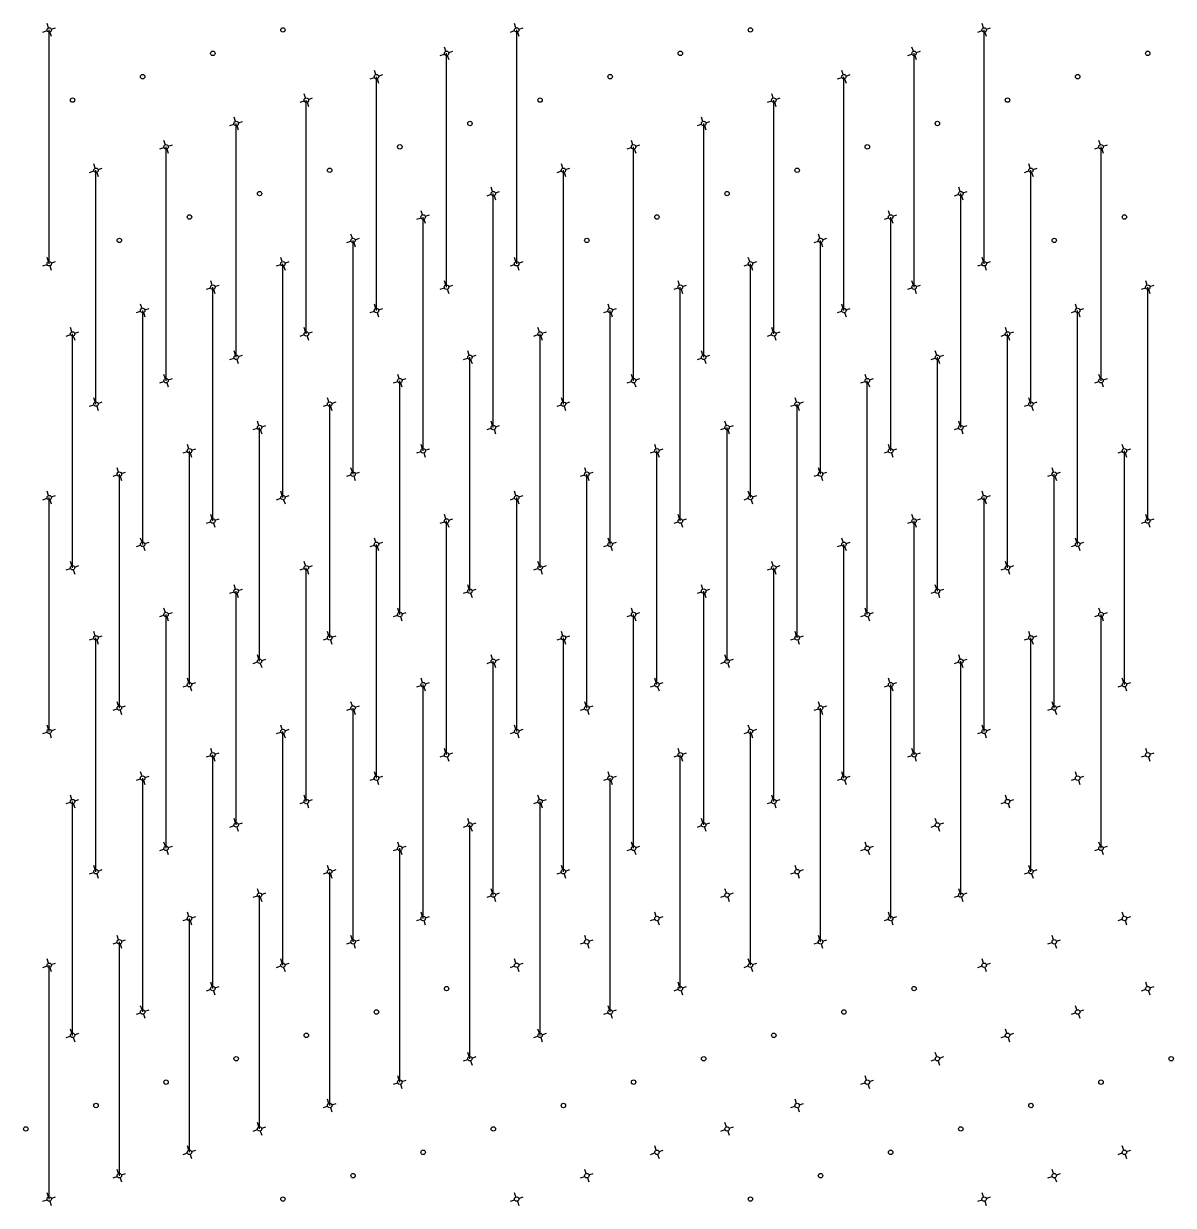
# Model space of a CAD drawing. Header units: millimetres. Extents: x 939 to 21029, y -693 to 9787.
# Drawn here: x 5421 to 6199, y 2917 to 3716 of the extents above; entities that cross this region are included whole.
import ezdxf

# ---------------------------------------------------------------- set-up
doc = ezdxf.new("R2010")
doc.units = ezdxf.units.MM
for name, color, linetype, lineweight in [('橘黄色', 30, 'Continuous', 30), ('浅蓝色', 141, 'Continuous', 30), ('灰色', 9, 'Continuous', 30), ('蓝色', 160, 'Continuous', 30), ('黄色', 41, 'Continuous', 30), ('黑白', 7, 'Continuous', 30)]:
    doc.layers.add(name, color=color, linetype=linetype, lineweight=lineweight)

msp = doc.modelspace()

# ---------------------------------------------------------------- linework, layer by layer
at = {"layer": '橘黄色'}
for p, q in [((5437.76, 3713.01), (5436.82, 3715.86)), ((5753.99, 3713.01), (5753.04, 3715.86)), ((6070.22, 3713.01), (6069.27, 3715.86)), ((5706.56, 3697.2), (5705.61, 3700.05)), ((6022.79, 3697.2), (6021.84, 3700.05)), ((5659.12, 3681.39), (5658.18, 3684.23)), ((5975.35, 3681.39), (5974.4, 3684.23)), ((5611.69, 3665.58), (5610.74, 3668.42)), ((5927.92, 3665.58), (5926.97, 3668.42)), ((5564.26, 3649.77), (5563.31, 3652.61)), ((5880.48, 3649.77), (5879.53, 3652.61)), ((5516.82, 3633.95), (5515.87, 3636.8)), ((5833.05, 3633.95), (5832.1, 3636.8)), ((6149.28, 3633.95), (6148.33, 3636.8)), ((5469.39, 3618.14), (5468.44, 3620.99)), ((5785.62, 3618.14), (5784.67, 3620.99)), ((6101.84, 3618.14), (6100.89, 3620.99)), ((5738.18, 3602.33), (5737.23, 3605.18)), ((6054.41, 3602.33), (6053.46, 3605.18)), ((5690.75, 3586.52), (5689.8, 3589.37)), ((6006.97, 3586.52), (6006.03, 3589.37)), ((5643.31, 3570.71), (5642.36, 3573.55)), ((5959.54, 3570.71), (5958.59, 3573.55)), ((5595.88, 3554.9), (5594.93, 3557.74)), ((5912.11, 3554.9), (5911.16, 3557.74)), ((5438.71, 3552.05), (5439.66, 3549.21)), ((5754.94, 3552.05), (5755.89, 3549.21)), ((6071.17, 3552.05), (6072.12, 3549.21)), ((5548.44, 3539.09), (5547.5, 3541.93)), ((5864.67, 3539.09), (5863.72, 3541.93)), ((6180.9, 3539.09), (6179.95, 3541.93)), ((5707.51, 3536.24), (5708.46, 3533.39)), ((6023.73, 3536.24), (6024.68, 3533.39)), ((5501.01, 3523.27), (5500.06, 3526.12)), ((5817.24, 3523.27), (5816.29, 3526.12)), ((6133.47, 3523.27), (6132.52, 3526.12)), ((5660.07, 3520.43), (5661.02, 3517.58)), ((5976.3, 3520.43), (5977.25, 3517.58)), ((5453.58, 3507.46), (5452.63, 3510.31)), ((5769.8, 3507.46), (5768.86, 3510.31)), ((6086.03, 3507.46), (6085.08, 3510.31)), ((5612.64, 3504.62), (5613.59, 3501.77)), ((5928.87, 3504.62), (5929.82, 3501.77)), ((5722.37, 3491.65), (5721.42, 3494.5)), ((6038.6, 3491.65), (6037.65, 3494.5)), ((5565.2, 3488.81), (5566.15, 3485.96)), ((5881.43, 3488.81), (5882.38, 3485.96)), ((5674.94, 3475.84), (5673.99, 3478.69)), ((5991.16, 3475.84), (5990.21, 3478.69)), ((5517.77, 3472.99), (5518.72, 3470.15)), ((5834, 3472.99), (5834.95, 3470.15)), ((6150.23, 3472.99), (6151.17, 3470.15)), ((5627.5, 3460.03), (5626.55, 3462.88)), ((5943.73, 3460.03), (5942.78, 3462.88)), ((5470.34, 3457.18), (5471.28, 3454.34)), ((5786.56, 3457.18), (5787.51, 3454.34)), ((6102.79, 3457.18), (6103.74, 3454.34)), ((5580.07, 3444.22), (5579.12, 3447.06)), ((5896.29, 3444.22), (5895.35, 3447.06)), ((5739.13, 3441.37), (5740.08, 3438.53)), ((6055.36, 3441.37), (6056.31, 3438.53)), ((5532.63, 3428.41), (5531.68, 3431.25)), ((5848.86, 3428.41), (5847.91, 3431.25)), ((6165.09, 3428.41), (6164.14, 3431.25)), ((5691.7, 3425.56), (5692.64, 3422.71)), ((6007.92, 3425.56), (6008.87, 3422.71)), ((5485.2, 3412.59), (5484.25, 3415.44)), ((5801.43, 3412.59), (5800.48, 3415.44)), ((6117.65, 3412.59), (6116.71, 3415.44)), ((5644.26, 3409.75), (5645.21, 3406.9)), ((5960.49, 3409.75), (5961.44, 3406.9)), ((5437.76, 3396.78), (5436.82, 3399.63)), ((5753.99, 3396.78), (5753.04, 3399.63)), ((6070.22, 3396.78), (6069.27, 3399.63)), ((5596.83, 3393.94), (5597.78, 3391.09)), ((5913.05, 3393.94), (5914, 3391.09)), ((5706.56, 3380.97), (5705.61, 3383.82)), ((6022.79, 3380.97), (6021.84, 3383.82)), ((5549.39, 3378.13), (5550.34, 3375.28)), ((5865.62, 3378.13), (5866.57, 3375.28)), ((6181.85, 3378.13), (6182.8, 3375.28)), ((5659.12, 3365.16), (5658.18, 3368.01)), ((5975.35, 3365.16), (5974.4, 3368.01)), ((5501.96, 3362.31), (5502.91, 3359.47)), ((5818.19, 3362.31), (5819.14, 3359.47)), ((6134.41, 3362.31), (6135.36, 3359.47)), ((5611.69, 3349.35), (5610.74, 3352.2)), ((5927.92, 3349.35), (5926.97, 3352.2)), ((5454.52, 3346.5), (5455.47, 3343.66)), ((5770.75, 3346.5), (5771.7, 3343.66)), ((6086.98, 3346.5), (6087.93, 3343.66)), ((5564.26, 3333.54), (5563.31, 3336.38)), ((5880.48, 3333.54), (5879.53, 3336.38)), ((5723.32, 3330.69), (5724.27, 3327.85)), ((6039.55, 3330.69), (6040.49, 3327.85)), ((5516.82, 3317.73), (5515.87, 3320.57)), ((5833.05, 3317.73), (5832.1, 3320.57)), ((6149.28, 3317.73), (6148.33, 3320.57)), ((5675.88, 3314.88), (5676.83, 3312.03)), ((5992.11, 3314.88), (5993.06, 3312.03)), ((5469.39, 3301.92), (5468.44, 3304.76)), ((5785.62, 3301.92), (5784.67, 3304.76)), ((6101.84, 3301.92), (6100.89, 3304.76)), ((5628.45, 3299.07), (5629.4, 3296.22)), ((5944.68, 3299.07), (5945.63, 3296.22)), ((5738.18, 3286.1), (5737.23, 3288.95)), ((6054.41, 3286.1), (6053.46, 3288.95)), ((5581.02, 3283.26), (5581.96, 3280.41)), ((5897.24, 3283.26), (5898.19, 3280.41)), ((5690.75, 3270.29), (5689.8, 3273.14)), ((6006.97, 3270.29), (6006.03, 3273.14)), ((5533.58, 3267.45), (5534.53, 3264.6)), ((5849.81, 3267.45), (5850.76, 3264.6)), ((6166.04, 3267.45), (6166.99, 3264.6)), ((5643.31, 3254.48), (5642.36, 3257.33)), ((5959.54, 3254.48), (5958.59, 3257.33)), ((5486.15, 3251.63), (5487.1, 3248.79)), ((5802.38, 3251.63), (5803.32, 3248.79)), ((6118.6, 3251.63), (6119.55, 3248.79)), ((5595.88, 3238.67), (5594.93, 3241.52)), ((5912.11, 3238.67), (5911.16, 3241.52)), ((5438.71, 3235.82), (5439.66, 3232.98)), ((5754.94, 3235.82), (5755.89, 3232.98)), ((6071.17, 3235.82), (6072.12, 3232.98)), ((5548.44, 3222.86), (5547.5, 3225.7)), ((5864.67, 3222.86), (5863.72, 3225.7)), ((6180.9, 3222.86), (6179.95, 3225.7)), ((5707.51, 3220.01), (5708.46, 3217.17)), ((6023.73, 3220.01), (6024.68, 3217.17)), ((5501.01, 3207.05), (5500.06, 3209.89)), ((5817.24, 3207.05), (5816.29, 3209.89)), ((6133.47, 3207.05), (6132.52, 3209.89)), ((5660.07, 3204.2), (5661.02, 3201.35)), ((5976.3, 3204.2), (5977.25, 3201.35)), ((5453.58, 3191.24), (5452.63, 3194.08)), ((5769.8, 3191.24), (5768.86, 3194.08)), ((6086.03, 3191.24), (6085.08, 3194.08)), ((5612.64, 3188.39), (5613.59, 3185.54)), ((5928.87, 3188.39), (5929.82, 3185.54)), ((5565.2, 3172.58), (5566.15, 3169.73)), ((5722.37, 3175.42), (5721.42, 3178.27)), ((5881.43, 3172.58), (5882.38, 3169.73)), ((6038.6, 3175.42), (6037.65, 3178.27)), ((5517.77, 3156.77), (5518.72, 3153.92)), ((5674.94, 3159.61), (5673.99, 3162.46)), ((5834, 3156.77), (5834.95, 3153.92)), ((5991.16, 3159.61), (5990.21, 3162.46)), ((6150.23, 3156.77), (6151.17, 3153.92)), ((5470.34, 3140.96), (5471.28, 3138.11)), ((5627.5, 3143.8), (5626.55, 3146.65)), ((5786.56, 3140.96), (5787.51, 3138.11)), ((5943.73, 3143.8), (5942.78, 3146.65)), ((6102.79, 3140.96), (6103.74, 3138.11)), ((5580.07, 3127.99), (5579.12, 3130.84)), ((5739.13, 3125.14), (5740.08, 3122.3)), ((5896.29, 3127.99), (5895.35, 3130.84)), ((6055.36, 3125.14), (6056.31, 3122.3)), ((5532.63, 3112.18), (5531.68, 3115.02)), ((5691.7, 3109.33), (5692.64, 3106.49)), ((5848.86, 3112.18), (5847.91, 3115.02)), ((6007.92, 3109.33), (6008.87, 3106.49)), ((6165.09, 3112.18), (6164.14, 3115.02)), ((5485.2, 3096.37), (5484.25, 3099.21)), ((5644.26, 3093.52), (5645.21, 3090.68)), ((5801.43, 3096.37), (5800.48, 3099.21)), ((5960.49, 3093.52), (5961.44, 3090.68)), ((6117.65, 3096.37), (6116.71, 3099.21)), ((5437.76, 3080.56), (5436.82, 3083.4)), ((5596.83, 3077.71), (5597.78, 3074.86)), ((5753.99, 3080.56), (5753.04, 3083.4)), ((5913.05, 3077.71), (5914, 3074.86)), ((6070.22, 3080.56), (6069.27, 3083.4)), ((5549.39, 3061.9), (5550.34, 3059.05)), ((5865.62, 3061.9), (5866.57, 3059.05)), ((6181.85, 3061.9), (6182.8, 3059.05)), ((5501.96, 3046.09), (5502.91, 3043.24)), ((5818.19, 3046.09), (5819.14, 3043.24)), ((6134.41, 3046.09), (6135.36, 3043.24)), ((5454.52, 3030.28), (5455.47, 3027.43)), ((5770.75, 3030.28), (5771.7, 3027.43)), ((6086.98, 3030.28), (6087.93, 3027.43)), ((5723.32, 3014.46), (5724.27, 3011.62)), ((6039.55, 3014.46), (6040.49, 3011.62)), ((5675.88, 2998.65), (5676.83, 2995.81)), ((5992.11, 2998.65), (5993.06, 2995.81)), ((5628.45, 2982.84), (5629.4, 2980)), ((5944.68, 2982.84), (5945.63, 2980)), ((5581.02, 2967.03), (5581.96, 2964.18)), ((5897.24, 2967.03), (5898.19, 2964.18)), ((5533.58, 2951.22), (5534.53, 2948.37)), ((5849.81, 2951.22), (5850.76, 2948.37)), ((6166.04, 2951.22), (6166.99, 2948.37)), ((5486.15, 2935.41), (5487.1, 2932.56)), ((5802.38, 2935.41), (5803.32, 2932.56)), ((6118.6, 2935.41), (6119.55, 2932.56)), ((5438.71, 2919.6), (5439.66, 2916.75)), ((5754.94, 2919.6), (5755.89, 2916.75)), ((6071.17, 2919.6), (6072.12, 2916.75))]:
    msp.add_line(p, q, dxfattribs=at)
at = {"layer": '浅蓝色'}
for p, q in [((5438.71, 3710.17), (5439.66, 3707.32)), ((5754.94, 3710.17), (5755.89, 3707.32)), ((6071.17, 3710.17), (6072.12, 3707.32)), ((5707.51, 3694.35), (5708.46, 3691.51)), ((6023.73, 3694.35), (6024.68, 3691.51)), ((5660.07, 3678.54), (5661.02, 3675.7)), ((5976.3, 3678.54), (5977.25, 3675.7)), ((5612.64, 3662.73), (5613.59, 3659.88)), ((5928.87, 3662.73), (5929.82, 3659.88)), ((5565.2, 3646.92), (5566.15, 3644.07)), ((5881.43, 3646.92), (5882.38, 3644.07)), ((5517.77, 3631.11), (5518.72, 3628.26)), ((5834, 3631.11), (5834.95, 3628.26)), ((6150.23, 3631.11), (6151.17, 3628.26)), ((5470.34, 3615.3), (5471.28, 3612.45)), ((5786.56, 3615.3), (5787.51, 3612.45)), ((6102.79, 3615.3), (6103.74, 3612.45)), ((5739.13, 3599.49), (5740.08, 3596.64)), ((6055.36, 3599.49), (6056.31, 3596.64)), ((5691.7, 3583.67), (5692.64, 3580.83)), ((6007.92, 3583.67), (6008.87, 3580.83)), ((5644.26, 3567.86), (5645.21, 3565.02)), ((5960.49, 3567.86), (5961.44, 3565.02)), ((5437.76, 3554.9), (5436.82, 3557.74)), ((5753.99, 3554.9), (5753.04, 3557.74)), ((6070.22, 3554.9), (6069.27, 3557.74)), ((5596.83, 3552.05), (5597.78, 3549.21)), ((5913.05, 3552.05), (5914, 3549.21)), ((5706.56, 3539.09), (5705.61, 3541.93)), ((6022.79, 3539.09), (6021.84, 3541.93)), ((5549.39, 3536.24), (5550.34, 3533.39)), ((5865.62, 3536.24), (5866.57, 3533.39)), ((6181.85, 3536.24), (6182.8, 3533.39)), ((5659.12, 3523.27), (5658.18, 3526.12)), ((5975.35, 3523.27), (5974.4, 3526.12)), ((5501.96, 3520.43), (5502.91, 3517.58)), ((5818.19, 3520.43), (5819.14, 3517.58)), ((6134.41, 3520.43), (6135.36, 3517.58)), ((5611.69, 3507.46), (5610.74, 3510.31)), ((5927.92, 3507.46), (5926.97, 3510.31)), ((5454.52, 3504.62), (5455.47, 3501.77)), ((5770.75, 3504.62), (5771.7, 3501.77)), ((6086.98, 3504.62), (6087.93, 3501.77)), ((5564.26, 3491.65), (5563.31, 3494.5)), ((5880.48, 3491.65), (5879.53, 3494.5)), ((5723.32, 3488.81), (5724.27, 3485.96)), ((6039.55, 3488.81), (6040.49, 3485.96)), ((5516.82, 3475.84), (5515.87, 3478.69)), ((5833.05, 3475.84), (5832.1, 3478.69)), ((6149.28, 3475.84), (6148.33, 3478.69)), ((5675.88, 3472.99), (5676.83, 3470.15)), ((5992.11, 3472.99), (5993.06, 3470.15)), ((5469.39, 3460.03), (5468.44, 3462.88)), ((5785.62, 3460.03), (5784.67, 3462.88)), ((6101.84, 3460.03), (6100.89, 3462.88)), ((5628.45, 3457.18), (5629.4, 3454.34)), ((5944.68, 3457.18), (5945.63, 3454.34)), ((5738.18, 3444.22), (5737.23, 3447.06)), ((6054.41, 3444.22), (6053.46, 3447.06)), ((5581.02, 3441.37), (5581.96, 3438.53)), ((5897.24, 3441.37), (5898.19, 3438.53)), ((5690.75, 3428.41), (5689.8, 3431.25)), ((6006.97, 3428.41), (6006.03, 3431.25)), ((5533.58, 3425.56), (5534.53, 3422.71)), ((5849.81, 3425.56), (5850.76, 3422.71)), ((6166.04, 3425.56), (6166.99, 3422.71)), ((5643.31, 3412.59), (5642.36, 3415.44)), ((5959.54, 3412.59), (5958.59, 3415.44)), ((5486.15, 3409.75), (5487.1, 3406.9)), ((5802.38, 3409.75), (5803.32, 3406.9)), ((6118.6, 3409.75), (6119.55, 3406.9)), ((5595.88, 3396.78), (5594.93, 3399.63)), ((5912.11, 3396.78), (5911.16, 3399.63)), ((5438.71, 3393.94), (5439.66, 3391.09)), ((5754.94, 3393.94), (5755.89, 3391.09)), ((6071.17, 3393.94), (6072.12, 3391.09)), ((5548.44, 3380.97), (5547.5, 3383.82)), ((5864.67, 3380.97), (5863.72, 3383.82)), ((6180.9, 3380.97), (6179.95, 3383.82)), ((5707.51, 3378.13), (5708.46, 3375.28)), ((6023.73, 3378.13), (6024.68, 3375.28)), ((5501.01, 3365.16), (5500.06, 3368.01)), ((5817.24, 3365.16), (5816.29, 3368.01)), ((6133.47, 3365.16), (6132.52, 3368.01)), ((5660.07, 3362.31), (5661.02, 3359.47)), ((5976.3, 3362.31), (5977.25, 3359.47)), ((5453.58, 3349.35), (5452.63, 3352.2)), ((5769.8, 3349.35), (5768.86, 3352.2)), ((6086.03, 3349.35), (6085.08, 3352.2)), ((5612.64, 3346.5), (5613.59, 3343.66)), ((5928.87, 3346.5), (5929.82, 3343.66)), ((5722.37, 3333.54), (5721.42, 3336.38)), ((6038.6, 3333.54), (6037.65, 3336.38)), ((5565.2, 3330.69), (5566.15, 3327.85)), ((5881.43, 3330.69), (5882.38, 3327.85)), ((5674.94, 3317.73), (5673.99, 3320.57)), ((5991.16, 3317.73), (5990.21, 3320.57)), ((5517.77, 3314.88), (5518.72, 3312.03)), ((5834, 3314.88), (5834.95, 3312.03)), ((6150.23, 3314.88), (6151.17, 3312.03)), ((5627.5, 3301.92), (5626.55, 3304.76)), ((5943.73, 3301.92), (5942.78, 3304.76)), ((5470.34, 3299.07), (5471.28, 3296.22)), ((5786.56, 3299.07), (5787.51, 3296.22)), ((6102.79, 3299.07), (6103.74, 3296.22)), ((5580.07, 3286.1), (5579.12, 3288.95)), ((5896.29, 3286.1), (5895.35, 3288.95)), ((5739.13, 3283.26), (5740.08, 3280.41)), ((6055.36, 3283.26), (6056.31, 3280.41)), ((5532.63, 3270.29), (5531.68, 3273.14)), ((5848.86, 3270.29), (5847.91, 3273.14)), ((6165.09, 3270.29), (6164.14, 3273.14)), ((5691.7, 3267.45), (5692.64, 3264.6)), ((6007.92, 3267.45), (6008.87, 3264.6)), ((5485.2, 3254.48), (5484.25, 3257.33)), ((5801.43, 3254.48), (5800.48, 3257.33)), ((6117.65, 3254.48), (6116.71, 3257.33)), ((5644.26, 3251.63), (5645.21, 3248.79)), ((5960.49, 3251.63), (5961.44, 3248.79)), ((5437.76, 3238.67), (5436.82, 3241.52)), ((5753.99, 3238.67), (5753.04, 3241.52)), ((6070.22, 3238.67), (6069.27, 3241.52)), ((5596.83, 3235.82), (5597.78, 3232.98)), ((5913.05, 3235.82), (5914, 3232.98)), ((5706.56, 3222.86), (5705.61, 3225.7)), ((6022.79, 3222.86), (6021.84, 3225.7)), ((5549.39, 3220.01), (5550.34, 3217.17)), ((5865.62, 3220.01), (5866.57, 3217.17)), ((6181.85, 3220.01), (6182.8, 3217.17)), ((5659.12, 3207.05), (5658.18, 3209.89)), ((5975.35, 3207.05), (5974.4, 3209.89)), ((5501.96, 3204.2), (5502.91, 3201.35)), ((5818.19, 3204.2), (5819.14, 3201.35)), ((6134.41, 3204.2), (6135.36, 3201.35)), ((5611.69, 3191.24), (5610.74, 3194.08)), ((5927.92, 3191.24), (5926.97, 3194.08)), ((5454.52, 3188.39), (5455.47, 3185.54)), ((5770.75, 3188.39), (5771.7, 3185.54)), ((6086.98, 3188.39), (6087.93, 3185.54)), ((5564.26, 3175.42), (5563.31, 3178.27)), ((5723.32, 3172.58), (5724.27, 3169.73)), ((5880.48, 3175.42), (5879.53, 3178.27)), ((6039.55, 3172.58), (6040.49, 3169.73)), ((5516.82, 3159.61), (5515.87, 3162.46)), ((5675.88, 3156.77), (5676.83, 3153.92)), ((5833.05, 3159.61), (5832.1, 3162.46)), ((5992.11, 3156.77), (5993.06, 3153.92)), ((6149.28, 3159.61), (6148.33, 3162.46)), ((5469.39, 3143.8), (5468.44, 3146.65)), ((5628.45, 3140.96), (5629.4, 3138.11)), ((5785.62, 3143.8), (5784.67, 3146.65)), ((5944.68, 3140.96), (5945.63, 3138.11)), ((6101.84, 3143.8), (6100.89, 3146.65)), ((5581.02, 3125.14), (5581.96, 3122.3)), ((5738.18, 3127.99), (5737.23, 3130.84)), ((5897.24, 3125.14), (5898.19, 3122.3)), ((6054.41, 3127.99), (6053.46, 3130.84)), ((5533.58, 3109.33), (5534.53, 3106.49)), ((5690.75, 3112.18), (5689.8, 3115.02)), ((5849.81, 3109.33), (5850.76, 3106.49)), ((6006.97, 3112.18), (6006.03, 3115.02)), ((6166.04, 3109.33), (6166.99, 3106.49)), ((5486.15, 3093.52), (5487.1, 3090.68)), ((5643.31, 3096.37), (5642.36, 3099.21)), ((5802.38, 3093.52), (5803.32, 3090.68)), ((5959.54, 3096.37), (5958.59, 3099.21)), ((6118.6, 3093.52), (6119.55, 3090.68)), ((5438.71, 3077.71), (5439.66, 3074.86)), ((5595.88, 3080.56), (5594.93, 3083.4)), ((5754.94, 3077.71), (5755.89, 3074.86)), ((5912.11, 3080.56), (5911.16, 3083.4)), ((6071.17, 3077.71), (6072.12, 3074.86)), ((5548.44, 3064.74), (5547.5, 3067.59)), ((5864.67, 3064.74), (5863.72, 3067.59)), ((6180.9, 3064.74), (6179.95, 3067.59)), ((5501.01, 3048.93), (5500.06, 3051.78)), ((5817.24, 3048.93), (5816.29, 3051.78)), ((6133.47, 3048.93), (6132.52, 3051.78)), ((5453.58, 3033.12), (5452.63, 3035.97)), ((5769.8, 3033.12), (5768.86, 3035.97)), ((6086.03, 3033.12), (6085.08, 3035.97)), ((5722.37, 3017.31), (5721.42, 3020.16)), ((6038.6, 3017.31), (6037.65, 3020.16)), ((5674.94, 3001.5), (5673.99, 3004.34)), ((5991.16, 3001.5), (5990.21, 3004.34)), ((5627.5, 2985.69), (5626.55, 2988.53)), ((5943.73, 2985.69), (5942.78, 2988.53)), ((5580.07, 2969.88), (5579.12, 2972.72)), ((5896.29, 2969.88), (5895.35, 2972.72)), ((5532.63, 2954.06), (5531.68, 2956.91)), ((5848.86, 2954.06), (5847.91, 2956.91)), ((6165.09, 2954.06), (6164.14, 2956.91)), ((5485.2, 2938.25), (5484.25, 2941.1)), ((5801.43, 2938.25), (5800.48, 2941.1)), ((6117.65, 2938.25), (6116.71, 2941.1)), ((5437.76, 2922.44), (5436.82, 2925.29)), ((5753.99, 2922.44), (5753.04, 2925.29)), ((6070.22, 2922.44), (6069.27, 2925.29))]:
    msp.add_line(p, q, dxfattribs=at)
at = {"layer": '灰色'}
for p, q in [((5433.97, 3710.17), (5436.82, 3711.11)), ((5439.66, 3712.06), (5442.51, 3713.01)), ((5750.2, 3710.17), (5753.04, 3711.11)), ((5755.89, 3712.06), (5758.74, 3713.01)), ((6066.43, 3710.17), (6069.27, 3711.11)), ((6072.12, 3712.06), (6074.96, 3713.01)), ((5702.76, 3694.35), (5705.61, 3695.3)), ((5708.46, 3696.25), (5711.3, 3697.2)), ((6018.99, 3694.35), (6021.84, 3695.3)), ((6024.68, 3696.25), (6027.53, 3697.2)), ((5655.33, 3678.54), (5658.18, 3679.49)), ((5661.02, 3680.44), (5663.87, 3681.39)), ((5971.56, 3678.54), (5974.4, 3679.49)), ((5977.25, 3680.44), (5980.1, 3681.39)), ((5607.9, 3662.73), (5610.74, 3663.68)), ((5613.59, 3664.63), (5616.43, 3665.58)), ((5924.12, 3662.73), (5926.97, 3663.68)), ((5929.82, 3664.63), (5932.66, 3665.58)), ((5560.46, 3646.92), (5563.31, 3647.87)), ((5566.15, 3648.82), (5569, 3649.77)), ((5876.69, 3646.92), (5879.53, 3647.87)), ((5882.38, 3648.82), (5885.23, 3649.77)), ((5513.03, 3631.11), (5515.87, 3632.06)), ((5518.72, 3633.01), (5521.56, 3633.95)), ((5829.25, 3631.11), (5832.1, 3632.06)), ((5834.95, 3633.01), (5837.79, 3633.95)), ((6145.48, 3631.11), (6148.33, 3632.06)), ((6151.17, 3633.01), (6154.02, 3633.95)), ((5465.59, 3615.3), (5468.44, 3616.25)), ((5471.28, 3617.19), (5474.13, 3618.14)), ((5781.82, 3615.3), (5784.67, 3616.25)), ((5787.51, 3617.19), (5790.36, 3618.14)), ((6098.05, 3615.3), (6100.89, 3616.25)), ((6103.74, 3617.19), (6106.59, 3618.14)), ((5734.39, 3599.49), (5737.23, 3600.43)), ((5740.08, 3601.38), (5742.92, 3602.33)), ((6050.61, 3599.49), (6053.46, 3600.43)), ((6056.31, 3601.38), (6059.15, 3602.33)), ((5686.95, 3583.67), (5689.8, 3584.62)), ((5692.64, 3585.57), (5695.49, 3586.52)), ((6003.18, 3583.67), (6006.03, 3584.62)), ((6008.87, 3585.57), (6011.72, 3586.52)), ((5639.52, 3567.86), (5642.36, 3568.81)), ((5645.21, 3569.76), (5648.06, 3570.71)), ((5955.75, 3567.86), (5958.59, 3568.81)), ((5961.44, 3569.76), (5964.28, 3570.71)), ((5433.97, 3552.05), (5436.82, 3553)), ((5439.66, 3553.95), (5442.51, 3554.9)), ((5592.08, 3552.05), (5594.93, 3553)), ((5597.78, 3553.95), (5600.62, 3554.9)), ((5750.2, 3552.05), (5753.04, 3553)), ((5755.89, 3553.95), (5758.74, 3554.9)), ((5908.31, 3552.05), (5911.16, 3553)), ((5914, 3553.95), (5916.85, 3554.9)), ((6066.43, 3552.05), (6069.27, 3553)), ((6072.12, 3553.95), (6074.96, 3554.9)), ((5544.65, 3536.24), (5547.5, 3537.19)), ((5550.34, 3538.14), (5553.19, 3539.09)), ((5702.76, 3536.24), (5705.61, 3537.19)), ((5708.46, 3538.14), (5711.3, 3539.09)), ((5860.88, 3536.24), (5863.72, 3537.19)), ((5866.57, 3538.14), (5869.42, 3539.09)), ((6018.99, 3536.24), (6021.84, 3537.19)), ((6024.68, 3538.14), (6027.53, 3539.09)), ((6177.11, 3536.24), (6179.95, 3537.19)), ((6182.8, 3538.14), (6185.64, 3539.09)), ((5497.22, 3520.43), (5500.06, 3521.38)), ((5502.91, 3522.33), (5505.75, 3523.27)), ((5655.33, 3520.43), (5658.18, 3521.38)), ((5661.02, 3522.33), (5663.87, 3523.27)), ((5813.44, 3520.43), (5816.29, 3521.38)), ((5819.14, 3522.33), (5821.98, 3523.27)), ((5971.56, 3520.43), (5974.4, 3521.38)), ((5977.25, 3522.33), (5980.1, 3523.27)), ((6129.67, 3520.43), (6132.52, 3521.38)), ((6135.36, 3522.33), (6138.21, 3523.27)), ((5449.78, 3504.62), (5452.63, 3505.57)), ((5455.47, 3506.51), (5458.32, 3507.46)), ((5607.9, 3504.62), (5610.74, 3505.57)), ((5613.59, 3506.51), (5616.43, 3507.46)), ((5766.01, 3504.62), (5768.86, 3505.57)), ((5771.7, 3506.51), (5774.55, 3507.46)), ((5924.12, 3504.62), (5926.97, 3505.57)), ((5929.82, 3506.51), (5932.66, 3507.46)), ((6082.24, 3504.62), (6085.08, 3505.57)), ((6087.93, 3506.51), (6090.77, 3507.46)), ((5560.46, 3488.81), (5563.31, 3489.75)), ((5566.15, 3490.7), (5569, 3491.65)), ((5718.57, 3488.81), (5721.42, 3489.75)), ((5724.27, 3490.7), (5727.11, 3491.65)), ((5876.69, 3488.81), (5879.53, 3489.75)), ((5882.38, 3490.7), (5885.23, 3491.65)), ((6034.8, 3488.81), (6037.65, 3489.75)), ((6040.49, 3490.7), (6043.34, 3491.65)), ((5513.03, 3472.99), (5515.87, 3473.94)), ((5518.72, 3474.89), (5521.56, 3475.84)), ((5671.14, 3472.99), (5673.99, 3473.94)), ((5676.83, 3474.89), (5679.68, 3475.84)), ((5829.25, 3472.99), (5832.1, 3473.94)), ((5834.95, 3474.89), (5837.79, 3475.84)), ((5987.37, 3472.99), (5990.21, 3473.94)), ((5993.06, 3474.89), (5995.91, 3475.84)), ((6145.48, 3472.99), (6148.33, 3473.94)), ((6151.17, 3474.89), (6154.02, 3475.84)), ((5465.59, 3457.18), (5468.44, 3458.13)), ((5471.28, 3459.08), (5474.13, 3460.03)), ((5623.71, 3457.18), (5626.55, 3458.13)), ((5629.4, 3459.08), (5632.24, 3460.03)), ((5781.82, 3457.18), (5784.67, 3458.13)), ((5787.51, 3459.08), (5790.36, 3460.03)), ((5939.93, 3457.18), (5942.78, 3458.13)), ((5945.63, 3459.08), (5948.47, 3460.03)), ((6098.05, 3457.18), (6100.89, 3458.13)), ((6103.74, 3459.08), (6106.59, 3460.03)), ((5581.96, 3443.27), (5584.81, 3444.22)), ((5740.08, 3443.27), (5742.92, 3444.22)), ((5898.19, 3443.27), (5901.04, 3444.22)), ((6056.31, 3443.27), (6059.15, 3444.22)), ((5576.27, 3441.37), (5579.12, 3442.32)), ((5734.39, 3441.37), (5737.23, 3442.32)), ((5892.5, 3441.37), (5895.35, 3442.32)), ((6050.61, 3441.37), (6053.46, 3442.32)), ((5534.53, 3427.46), (5537.38, 3428.41)), ((5692.64, 3427.46), (5695.49, 3428.41)), ((5850.76, 3427.46), (5853.6, 3428.41)), ((6008.87, 3427.46), (6011.72, 3428.41)), ((6166.99, 3427.46), (6169.83, 3428.41)), ((5528.84, 3425.56), (5531.68, 3426.51)), ((5686.95, 3425.56), (5689.8, 3426.51)), ((5845.07, 3425.56), (5847.91, 3426.51)), ((6003.18, 3425.56), (6006.03, 3426.51)), ((6161.29, 3425.56), (6164.14, 3426.51)), ((5487.1, 3411.65), (5489.94, 3412.59)), ((5645.21, 3411.65), (5648.06, 3412.59)), ((5803.32, 3411.65), (5806.17, 3412.59)), ((5961.44, 3411.65), (5964.28, 3412.59)), ((6119.55, 3411.65), (6122.4, 3412.59)), ((5481.4, 3409.75), (5484.25, 3410.7)), ((5639.52, 3409.75), (5642.36, 3410.7)), ((5797.63, 3409.75), (5800.48, 3410.7)), ((5955.75, 3409.75), (5958.59, 3410.7)), ((6113.86, 3409.75), (6116.71, 3410.7)), ((5439.66, 3395.83), (5442.51, 3396.78)), ((5597.78, 3395.83), (5600.62, 3396.78)), ((5755.89, 3395.83), (5758.74, 3396.78)), ((5914, 3395.83), (5916.85, 3396.78)), ((6072.12, 3395.83), (6074.96, 3396.78)), ((5433.97, 3393.94), (5436.82, 3394.89)), ((5592.08, 3393.94), (5594.93, 3394.89)), ((5750.2, 3393.94), (5753.04, 3394.89)), ((5908.31, 3393.94), (5911.16, 3394.89)), ((6066.43, 3393.94), (6069.27, 3394.89)), ((5550.34, 3380.02), (5553.19, 3380.97)), ((5708.46, 3380.02), (5711.3, 3380.97)), ((5866.57, 3380.02), (5869.42, 3380.97)), ((6024.68, 3380.02), (6027.53, 3380.97)), ((6182.8, 3380.02), (6185.64, 3380.97)), ((5544.65, 3378.13), (5547.5, 3379.07)), ((5702.76, 3378.13), (5705.61, 3379.07)), ((5860.88, 3378.13), (5863.72, 3379.07)), ((6018.99, 3378.13), (6021.84, 3379.07)), ((6177.11, 3378.13), (6179.95, 3379.07)), ((5502.91, 3364.21), (5505.75, 3365.16)), ((5661.02, 3364.21), (5663.87, 3365.16)), ((5819.14, 3364.21), (5821.98, 3365.16)), ((5977.25, 3364.21), (5980.1, 3365.16)), ((6135.36, 3364.21), (6138.21, 3365.16)), ((5497.22, 3362.31), (5500.06, 3363.26)), ((5655.33, 3362.31), (5658.18, 3363.26)), ((5813.44, 3362.31), (5816.29, 3363.26)), ((5971.56, 3362.31), (5974.4, 3363.26)), ((6129.67, 3362.31), (6132.52, 3363.26)), ((5455.47, 3348.4), (5458.32, 3349.35)), ((5613.59, 3348.4), (5616.43, 3349.35)), ((5771.7, 3348.4), (5774.55, 3349.35)), ((5929.82, 3348.4), (5932.66, 3349.35)), ((6087.93, 3348.4), (6090.77, 3349.35)), ((5449.78, 3346.5), (5452.63, 3347.45)), ((5607.9, 3346.5), (5610.74, 3347.45)), ((5766.01, 3346.5), (5768.86, 3347.45)), ((5924.12, 3346.5), (5926.97, 3347.45)), ((6082.24, 3346.5), (6085.08, 3347.45)), ((5566.15, 3332.59), (5569, 3333.54)), ((5724.27, 3332.59), (5727.11, 3333.54)), ((5882.38, 3332.59), (5885.23, 3333.54)), ((6040.49, 3332.59), (6043.34, 3333.54)), ((5560.46, 3330.69), (5563.31, 3331.64)), ((5718.57, 3330.69), (5721.42, 3331.64)), ((5876.69, 3330.69), (5879.53, 3331.64)), ((6034.8, 3330.69), (6037.65, 3331.64)), ((5518.72, 3316.78), (5521.56, 3317.73)), ((5676.83, 3316.78), (5679.68, 3317.73)), ((5834.95, 3316.78), (5837.79, 3317.73)), ((5993.06, 3316.78), (5995.91, 3317.73)), ((6151.17, 3316.78), (6154.02, 3317.73)), ((5513.03, 3314.88), (5515.87, 3315.83)), ((5671.14, 3314.88), (5673.99, 3315.83)), ((5829.25, 3314.88), (5832.1, 3315.83)), ((5987.37, 3314.88), (5990.21, 3315.83)), ((6145.48, 3314.88), (6148.33, 3315.83)), ((5471.28, 3300.97), (5474.13, 3301.92)), ((5629.4, 3300.97), (5632.24, 3301.92)), ((5787.51, 3300.97), (5790.36, 3301.92)), ((5945.63, 3300.97), (5948.47, 3301.92)), ((6103.74, 3300.97), (6106.59, 3301.92)), ((5465.59, 3299.07), (5468.44, 3300.02)), ((5623.71, 3299.07), (5626.55, 3300.02)), ((5781.82, 3299.07), (5784.67, 3300.02)), ((5939.93, 3299.07), (5942.78, 3300.02)), ((6098.05, 3299.07), (6100.89, 3300.02)), ((5581.96, 3285.16), (5584.81, 3286.1)), ((5740.08, 3285.16), (5742.92, 3286.1)), ((5898.19, 3285.16), (5901.04, 3286.1)), ((6056.31, 3285.16), (6059.15, 3286.1)), ((5576.27, 3283.26), (5579.12, 3284.21)), ((5734.39, 3283.26), (5737.23, 3284.21)), ((5892.5, 3283.26), (5895.35, 3284.21)), ((6050.61, 3283.26), (6053.46, 3284.21)), ((5528.84, 3267.45), (5531.68, 3268.4)), ((5534.53, 3269.34), (5537.38, 3270.29)), ((5686.95, 3267.45), (5689.8, 3268.4)), ((5692.64, 3269.34), (5695.49, 3270.29)), ((5845.07, 3267.45), (5847.91, 3268.4)), ((5850.76, 3269.34), (5853.6, 3270.29)), ((6003.18, 3267.45), (6006.03, 3268.4)), ((6008.87, 3269.34), (6011.72, 3270.29)), ((6161.29, 3267.45), (6164.14, 3268.4)), ((6166.99, 3269.34), (6169.83, 3270.29)), ((5481.4, 3251.63), (5484.25, 3252.58)), ((5487.1, 3253.53), (5489.94, 3254.48)), ((5639.52, 3251.63), (5642.36, 3252.58)), ((5645.21, 3253.53), (5648.06, 3254.48)), ((5797.63, 3251.63), (5800.48, 3252.58)), ((5803.32, 3253.53), (5806.17, 3254.48)), ((5955.75, 3251.63), (5958.59, 3252.58)), ((5961.44, 3253.53), (5964.28, 3254.48)), ((6113.86, 3251.63), (6116.71, 3252.58)), ((6119.55, 3253.53), (6122.4, 3254.48)), ((5433.97, 3235.82), (5436.82, 3236.77)), ((5439.66, 3237.72), (5442.51, 3238.67)), ((5592.08, 3235.82), (5594.93, 3236.77)), ((5597.78, 3237.72), (5600.62, 3238.67)), ((5750.2, 3235.82), (5753.04, 3236.77)), ((5755.89, 3237.72), (5758.74, 3238.67)), ((5908.31, 3235.82), (5911.16, 3236.77)), ((5914, 3237.72), (5916.85, 3238.67)), ((6066.43, 3235.82), (6069.27, 3236.77)), ((6072.12, 3237.72), (6074.96, 3238.67)), ((5544.65, 3220.01), (5547.5, 3220.96)), ((5550.34, 3221.91), (5553.19, 3222.86)), ((5702.76, 3220.01), (5705.61, 3220.96)), ((5708.46, 3221.91), (5711.3, 3222.86)), ((5860.88, 3220.01), (5863.72, 3220.96)), ((5866.57, 3221.91), (5869.42, 3222.86)), ((6018.99, 3220.01), (6021.84, 3220.96)), ((6024.68, 3221.91), (6027.53, 3222.86)), ((6177.11, 3220.01), (6179.95, 3220.96)), ((6182.8, 3221.91), (6185.64, 3222.86)), ((5497.22, 3204.2), (5500.06, 3205.15)), ((5502.91, 3206.1), (5505.75, 3207.05)), ((5655.33, 3204.2), (5658.18, 3205.15)), ((5661.02, 3206.1), (5663.87, 3207.05)), ((5813.44, 3204.2), (5816.29, 3205.15)), ((5819.14, 3206.1), (5821.98, 3207.05)), ((5971.56, 3204.2), (5974.4, 3205.15)), ((5977.25, 3206.1), (5980.1, 3207.05)), ((6129.67, 3204.2), (6132.52, 3205.15)), ((6135.36, 3206.1), (6138.21, 3207.05)), ((5449.78, 3188.39), (5452.63, 3189.34)), ((5455.47, 3190.29), (5458.32, 3191.24)), ((5607.9, 3188.39), (5610.74, 3189.34)), ((5613.59, 3190.29), (5616.43, 3191.24)), ((5766.01, 3188.39), (5768.86, 3189.34)), ((5771.7, 3190.29), (5774.55, 3191.24)), ((5924.12, 3188.39), (5926.97, 3189.34)), ((5929.82, 3190.29), (5932.66, 3191.24)), ((6082.24, 3188.39), (6085.08, 3189.34)), ((6087.93, 3190.29), (6090.77, 3191.24)), ((5560.46, 3172.58), (5563.31, 3173.53)), ((5566.15, 3174.48), (5569, 3175.42)), ((5718.57, 3172.58), (5721.42, 3173.53)), ((5724.27, 3174.48), (5727.11, 3175.42)), ((5876.69, 3172.58), (5879.53, 3173.53)), ((5882.38, 3174.48), (5885.23, 3175.42)), ((6034.8, 3172.58), (6037.65, 3173.53)), ((6040.49, 3174.48), (6043.34, 3175.42)), ((5513.03, 3156.77), (5515.87, 3157.72)), ((5518.72, 3158.66), (5521.56, 3159.61)), ((5671.14, 3156.77), (5673.99, 3157.72)), ((5676.83, 3158.66), (5679.68, 3159.61)), ((5829.25, 3156.77), (5832.1, 3157.72)), ((5834.95, 3158.66), (5837.79, 3159.61)), ((5987.37, 3156.77), (5990.21, 3157.72)), ((5993.06, 3158.66), (5995.91, 3159.61)), ((6145.48, 3156.77), (6148.33, 3157.72)), ((6151.17, 3158.66), (6154.02, 3159.61)), ((5465.59, 3140.96), (5468.44, 3141.9)), ((5471.28, 3142.85), (5474.13, 3143.8)), ((5623.71, 3140.96), (5626.55, 3141.9)), ((5629.4, 3142.85), (5632.24, 3143.8)), ((5781.82, 3140.96), (5784.67, 3141.9)), ((5787.51, 3142.85), (5790.36, 3143.8)), ((5939.93, 3140.96), (5942.78, 3141.9)), ((5945.63, 3142.85), (5948.47, 3143.8)), ((6098.05, 3140.96), (6100.89, 3141.9)), ((6103.74, 3142.85), (6106.59, 3143.8)), ((5576.27, 3125.14), (5579.12, 3126.09)), ((5581.96, 3127.04), (5584.81, 3127.99)), ((5734.39, 3125.14), (5737.23, 3126.09)), ((5740.08, 3127.04), (5742.92, 3127.99)), ((5892.5, 3125.14), (5895.35, 3126.09)), ((5898.19, 3127.04), (5901.04, 3127.99)), ((6050.61, 3125.14), (6053.46, 3126.09)), ((6056.31, 3127.04), (6059.15, 3127.99)), ((5528.84, 3109.33), (5531.68, 3110.28)), ((5534.53, 3111.23), (5537.38, 3112.18)), ((5686.95, 3109.33), (5689.8, 3110.28)), ((5692.64, 3111.23), (5695.49, 3112.18)), ((5845.07, 3109.33), (5847.91, 3110.28)), ((5850.76, 3111.23), (5853.6, 3112.18)), ((6003.18, 3109.33), (6006.03, 3110.28)), ((6008.87, 3111.23), (6011.72, 3112.18)), ((6161.29, 3109.33), (6164.14, 3110.28)), ((6166.99, 3111.23), (6169.83, 3112.18)), ((5481.4, 3093.52), (5484.25, 3094.47)), ((5487.1, 3095.42), (5489.94, 3096.37)), ((5639.52, 3093.52), (5642.36, 3094.47)), ((5645.21, 3095.42), (5648.06, 3096.37)), ((5797.63, 3093.52), (5800.48, 3094.47)), ((5803.32, 3095.42), (5806.17, 3096.37)), ((5955.75, 3093.52), (5958.59, 3094.47)), ((5961.44, 3095.42), (5964.28, 3096.37)), ((6113.86, 3093.52), (6116.71, 3094.47)), ((6119.55, 3095.42), (6122.4, 3096.37)), ((5433.97, 3077.71), (5436.82, 3078.66)), ((5439.66, 3079.61), (5442.51, 3080.56)), ((5592.08, 3077.71), (5594.93, 3078.66)), ((5597.78, 3079.61), (5600.62, 3080.56)), ((5750.2, 3077.71), (5753.04, 3078.66)), ((5755.89, 3079.61), (5758.74, 3080.56)), ((5908.31, 3077.71), (5911.16, 3078.66)), ((5914, 3079.61), (5916.85, 3080.56)), ((6066.43, 3077.71), (6069.27, 3078.66)), ((6072.12, 3079.61), (6074.96, 3080.56)), ((5544.65, 3061.9), (5547.5, 3062.85)), ((5550.34, 3063.8), (5553.19, 3064.74)), ((5860.88, 3061.9), (5863.72, 3062.85)), ((5866.57, 3063.8), (5869.42, 3064.74)), ((6177.11, 3061.9), (6179.95, 3062.85)), ((6182.8, 3063.8), (6185.64, 3064.74)), ((5497.22, 3046.09), (5500.06, 3047.04)), ((5502.91, 3047.98), (5505.75, 3048.93)), ((5813.44, 3046.09), (5816.29, 3047.04)), ((5819.14, 3047.98), (5821.98, 3048.93)), ((6129.67, 3046.09), (6132.52, 3047.04)), ((6135.36, 3047.98), (6138.21, 3048.93)), ((5449.78, 3030.28), (5452.63, 3031.22)), ((5455.47, 3032.17), (5458.32, 3033.12)), ((5766.01, 3030.28), (5768.86, 3031.22)), ((5771.7, 3032.17), (5774.55, 3033.12)), ((6082.24, 3030.28), (6085.08, 3031.22)), ((6087.93, 3032.17), (6090.77, 3033.12)), ((5718.57, 3014.46), (5721.42, 3015.41)), ((5724.27, 3016.36), (5727.11, 3017.31)), ((6034.8, 3014.46), (6037.65, 3015.41)), ((6040.49, 3016.36), (6043.34, 3017.31)), ((5671.14, 2998.65), (5673.99, 2999.6)), ((5676.83, 3000.55), (5679.68, 3001.5)), ((5987.37, 2998.65), (5990.21, 2999.6)), ((5993.06, 3000.55), (5995.91, 3001.5)), ((5623.71, 2982.84), (5626.55, 2983.79)), ((5629.4, 2984.74), (5632.24, 2985.69)), ((5939.93, 2982.84), (5942.78, 2983.79)), ((5945.63, 2984.74), (5948.47, 2985.69)), ((5576.27, 2967.03), (5579.12, 2967.98)), ((5581.96, 2968.93), (5584.81, 2969.88)), ((5892.5, 2967.03), (5895.35, 2967.98)), ((5898.19, 2968.93), (5901.04, 2969.88)), ((5528.84, 2951.22), (5531.68, 2952.17)), ((5534.53, 2953.12), (5537.38, 2954.06)), ((5845.07, 2951.22), (5847.91, 2952.17)), ((5850.76, 2953.12), (5853.6, 2954.06)), ((6161.29, 2951.22), (6164.14, 2952.17)), ((6166.99, 2953.12), (6169.83, 2954.06)), ((5481.4, 2935.41), (5484.25, 2936.36)), ((5487.1, 2937.3), (5489.94, 2938.25)), ((5797.63, 2935.41), (5800.48, 2936.36)), ((5803.32, 2937.3), (5806.17, 2938.25)), ((6113.86, 2935.41), (6116.71, 2936.36)), ((6119.55, 2937.3), (6122.4, 2938.25)), ((5433.97, 2919.6), (5436.82, 2920.54)), ((5439.66, 2921.49), (5442.51, 2922.44)), ((5750.2, 2919.6), (5753.04, 2920.54)), ((5755.89, 2921.49), (5758.74, 2922.44)), ((6066.43, 2919.6), (6069.27, 2920.54)), ((6072.12, 2921.49), (6074.96, 2922.44))]:
    msp.add_line(p, q, dxfattribs=at)
at = {"layer": '蓝色'}
for centre in [(5438.24, 3711.59), (5754.47, 3711.59), (6070.69, 3711.59), (5707.03, 3695.78), (6023.26, 3695.78), (5659.6, 3679.97), (5975.83, 3679.97), (5612.16, 3664.15), (5928.39, 3664.15), (5564.73, 3648.34), (5880.96, 3648.34), (5517.3, 3632.53), (5833.52, 3632.53), (6149.75, 3632.53), (5469.86, 3616.72), (5786.09, 3616.72), (6102.32, 3616.72), (5738.66, 3600.91), (6054.88, 3600.91), (5691.22, 3585.1), (6007.45, 3585.1), (5643.79, 3569.29), (5960.01, 3569.29), (5596.35, 3553.47), (5912.58, 3553.47), (5548.92, 3537.66), (5865.15, 3537.66), (6181.37, 3537.66), (5501.48, 3521.85), (5817.71, 3521.85), (6133.94, 3521.85), (5454.05, 3506.04), (5770.28, 3506.04), (6086.51, 3506.04), (5722.84, 3490.23), (6039.07, 3490.23), (5675.41, 3474.42), (5991.64, 3474.42), (5627.98, 3458.61), (5944.2, 3458.61), (5580.54, 3442.79), (5896.77, 3442.79), (5533.11, 3426.98), (5849.34, 3426.98), (6165.56, 3426.98), (5485.67, 3411.17), (5801.9, 3411.17), (6118.13, 3411.17), (5438.24, 3395.36), (5754.47, 3395.36), (6070.69, 3395.36), (5707.03, 3379.55), (6023.26, 3379.55), (5659.6, 3363.74), (5975.83, 3363.74), (5612.16, 3347.93), (5928.39, 3347.93), (5564.73, 3332.11), (5880.96, 3332.11), (5517.3, 3316.3), (5833.52, 3316.3), (6149.75, 3316.3), (5469.86, 3300.49), (5786.09, 3300.49), (6102.32, 3300.49), (5738.66, 3284.68), (6054.88, 3284.68), (5691.22, 3268.87), (6007.45, 3268.87), (5643.79, 3253.06), (5960.01, 3253.06), (5596.35, 3237.25), (5912.58, 3237.25), (5548.92, 3221.44), (5865.15, 3221.44), (6181.37, 3221.44), (5501.48, 3205.62), (5817.71, 3205.62), (6133.94, 3205.62), (5454.05, 3189.81), (5770.28, 3189.81), (6086.51, 3189.81), (5722.84, 3174), (6039.07, 3174), (5675.41, 3158.19), (5991.64, 3158.19), (5627.98, 3142.38), (5944.2, 3142.38), (5580.54, 3126.57), (5896.77, 3126.57), (5533.11, 3110.76), (5849.34, 3110.76), (6165.56, 3110.76), (5485.67, 3094.94), (5801.9, 3094.94), (6118.13, 3094.94), (5438.24, 3079.13), (5754.47, 3079.13), (6070.69, 3079.13), (5707.03, 3063.32), (6023.26, 3063.32), (5659.6, 3047.51), (5975.83, 3047.51), (5612.16, 3031.7), (5928.39, 3031.7), (5564.73, 3015.89), (5880.96, 3015.89), (6197.19, 3015.89), (5517.3, 3000.08), (5833.52, 3000.08), (6149.75, 3000.08), (5469.86, 2984.26), (5786.09, 2984.26), (6102.32, 2984.26), (5422.43, 2968.45), (5738.66, 2968.45), (6054.88, 2968.45), (5691.22, 2952.64), (6007.45, 2952.64), (5643.79, 2936.83), (5960.01, 2936.83), (5596.35, 2921.02), (5912.58, 2921.02)]:
    msp.add_circle(centre, 1.5, dxfattribs=at)
at = {"layer": '黄色'}
for p, q in [((5438.24, 3553.47), (5438.24, 3711.59)), ((5754.47, 3553.47), (5754.47, 3711.59)), ((6070.69, 3553.47), (6070.69, 3711.59)), ((5707.03, 3537.66), (5707.03, 3695.78)), ((6023.26, 3537.66), (6023.26, 3695.78)), ((5659.6, 3521.85), (5659.6, 3679.97)), ((5975.83, 3521.85), (5975.83, 3679.97)), ((5612.16, 3506.04), (5612.16, 3664.15)), ((5928.39, 3506.04), (5928.39, 3664.15)), ((5564.73, 3490.23), (5564.73, 3648.34)), ((5880.96, 3490.23), (5880.96, 3648.34)), ((5517.3, 3474.42), (5517.3, 3632.53)), ((5833.52, 3474.42), (5833.52, 3632.53)), ((6149.75, 3474.42), (6149.75, 3632.53)), ((5469.86, 3458.61), (5469.86, 3616.72)), ((5786.09, 3458.61), (5786.09, 3616.72)), ((6102.32, 3458.61), (6102.32, 3616.72)), ((5738.66, 3442.79), (5738.66, 3600.91)), ((6054.88, 3442.79), (6054.88, 3600.91)), ((5691.22, 3426.98), (5691.22, 3585.1)), ((6007.45, 3426.98), (6007.45, 3585.1)), ((5643.79, 3411.17), (5643.79, 3569.29)), ((5960.01, 3411.17), (5960.01, 3569.29)), ((5596.35, 3395.36), (5596.35, 3553.47)), ((5912.58, 3395.36), (5912.58, 3553.47)), ((5548.92, 3379.55), (5548.92, 3537.66)), ((5865.15, 3379.55), (5865.15, 3537.66)), ((6181.37, 3379.55), (6181.37, 3537.66)), ((5501.48, 3363.74), (5501.48, 3521.85)), ((5817.71, 3363.74), (5817.71, 3521.85)), ((6133.94, 3363.74), (6133.94, 3521.85)), ((5454.05, 3347.93), (5454.05, 3506.04)), ((5770.28, 3347.93), (5770.28, 3506.04)), ((6086.51, 3347.93), (6086.51, 3506.04)), ((5722.84, 3332.11), (5722.84, 3490.23)), ((6039.07, 3332.11), (6039.07, 3490.23)), ((5675.41, 3316.3), (5675.41, 3474.42)), ((5991.64, 3316.3), (5991.64, 3474.42)), ((5627.98, 3300.49), (5627.98, 3458.61)), ((5944.2, 3300.49), (5944.2, 3458.61)), ((5580.54, 3284.68), (5580.54, 3442.79)), ((5896.77, 3284.68), (5896.77, 3442.79)), ((5533.11, 3268.87), (5533.11, 3426.98)), ((5849.34, 3268.87), (5849.34, 3426.98)), ((6165.56, 3268.87), (6165.56, 3426.98)), ((5485.67, 3253.06), (5485.67, 3411.17)), ((5801.9, 3253.06), (5801.9, 3411.17)), ((6118.13, 3253.06), (6118.13, 3411.17)), ((5438.24, 3237.25), (5438.24, 3395.36)), ((5754.47, 3237.25), (5754.47, 3395.36)), ((6070.69, 3237.25), (6070.69, 3395.36)), ((5707.03, 3221.44), (5707.03, 3379.55)), ((6023.26, 3221.44), (6023.26, 3379.55)), ((5659.6, 3205.62), (5659.6, 3363.74)), ((5975.83, 3205.62), (5975.83, 3363.74)), ((5612.16, 3189.81), (5612.16, 3347.93)), ((5928.39, 3189.81), (5928.39, 3347.93)), ((5564.73, 3174), (5564.73, 3332.11)), ((5880.96, 3174), (5880.96, 3332.11)), ((5517.3, 3158.19), (5517.3, 3316.3)), ((5833.52, 3158.19), (5833.52, 3316.3)), ((6149.75, 3158.19), (6149.75, 3316.3)), ((5469.86, 3142.38), (5469.86, 3300.49)), ((5786.09, 3142.38), (5786.09, 3300.49)), ((6102.32, 3142.38), (6102.32, 3300.49)), ((5738.66, 3126.57), (5738.66, 3284.68)), ((6054.88, 3126.57), (6054.88, 3284.68)), ((5691.22, 3110.76), (5691.22, 3268.87)), ((6007.45, 3110.76), (6007.45, 3268.87)), ((5643.79, 3094.94), (5643.79, 3253.06)), ((5960.01, 3094.94), (5960.01, 3253.06)), ((5596.35, 3079.13), (5596.35, 3237.25)), ((5912.58, 3079.13), (5912.58, 3237.25)), ((5548.92, 3063.32), (5548.92, 3221.44)), ((5865.15, 3063.32), (5865.15, 3221.44)), ((5501.48, 3047.51), (5501.48, 3205.62)), ((5817.71, 3047.51), (5817.71, 3205.62)), ((5454.05, 3031.7), (5454.05, 3189.81)), ((5770.28, 3031.7), (5770.28, 3189.81)), ((5722.84, 3015.89), (5722.84, 3174)), ((5675.41, 3000.08), (5675.41, 3158.19)), ((5627.98, 2984.26), (5627.98, 3142.38)), ((5580.54, 2968.45), (5580.54, 3126.57)), ((5533.11, 2952.64), (5533.11, 3110.76)), ((5485.67, 2936.83), (5485.67, 3094.94)), ((5438.24, 2921.02), (5438.24, 3079.13))]:
    msp.add_line(p, q, dxfattribs=at)
at = {"layer": '黑白'}
for centre in [(5596.35, 3711.59), (5912.58, 3711.59), (5548.92, 3695.78), (5865.15, 3695.78), (6181.37, 3695.78), (5501.48, 3679.97), (5817.71, 3679.97), (6133.94, 3679.97), (5454.05, 3664.15), (5770.28, 3664.15), (6086.51, 3664.15), (5722.84, 3648.34), (6039.07, 3648.34), (5675.41, 3632.53), (5991.64, 3632.53), (5627.98, 3616.72), (5944.2, 3616.72), (5580.54, 3600.91), (5896.77, 3600.91), (5533.11, 3585.1), (5849.34, 3585.1), (6165.56, 3585.1), (5485.67, 3569.29), (5801.9, 3569.29), (6118.13, 3569.29), (5438.24, 3553.47), (5754.47, 3553.47), (6070.69, 3553.47), (5707.03, 3537.66), (6023.26, 3537.66), (5659.6, 3521.85), (5975.83, 3521.85), (5612.16, 3506.04), (5928.39, 3506.04), (5564.73, 3490.23), (5880.96, 3490.23), (5517.3, 3474.42), (5833.52, 3474.42), (6149.75, 3474.42), (5469.86, 3458.61), (5786.09, 3458.61), (6102.32, 3458.61), (5738.66, 3442.79), (6054.88, 3442.79), (5691.22, 3426.98), (6007.45, 3426.98), (5643.79, 3411.17), (5960.01, 3411.17), (5596.35, 3395.36), (5912.58, 3395.36), (5548.92, 3379.55), (5865.15, 3379.55), (6181.37, 3379.55), (5501.48, 3363.74), (5817.71, 3363.74), (6133.94, 3363.74), (5454.05, 3347.93), (5770.28, 3347.93), (6086.51, 3347.93), (5722.84, 3332.11), (6039.07, 3332.11), (5675.41, 3316.3), (5991.64, 3316.3), (5627.98, 3300.49), (5944.2, 3300.49), (5580.54, 3284.68), (5896.77, 3284.68), (5533.11, 3268.87), (5849.34, 3268.87), (6165.56, 3268.87), (5485.67, 3253.06), (5801.9, 3253.06), (6118.13, 3253.06), (5438.24, 3237.25), (5754.47, 3237.25), (6070.69, 3237.25), (5707.03, 3221.44), (6023.26, 3221.44), (5659.6, 3205.62), (5975.83, 3205.62), (5612.16, 3189.81), (5928.39, 3189.81), (5564.73, 3174), (5880.96, 3174), (5517.3, 3158.19), (5833.52, 3158.19), (6149.75, 3158.19), (5469.86, 3142.38), (5786.09, 3142.38), (6102.32, 3142.38), (5738.66, 3126.57), (6054.88, 3126.57), (5691.22, 3110.76), (6007.45, 3110.76), (5643.79, 3094.94), (5960.01, 3094.94), (5596.35, 3079.13), (5912.58, 3079.13), (5548.92, 3063.32), (5865.15, 3063.32), (6181.37, 3063.32), (5501.48, 3047.51), (5817.71, 3047.51), (6133.94, 3047.51), (5454.05, 3031.7), (5770.28, 3031.7), (6086.51, 3031.7), (5722.84, 3015.89), (6039.07, 3015.89), (5675.41, 3000.08), (5991.64, 3000.08), (5627.98, 2984.26), (5944.2, 2984.26), (5580.54, 2968.45), (5896.77, 2968.45), (5533.11, 2952.64), (5849.34, 2952.64), (6165.56, 2952.64), (5485.67, 2936.83), (5801.9, 2936.83), (6118.13, 2936.83), (5438.24, 2921.02), (5754.47, 2921.02), (6070.69, 2921.02)]:
    msp.add_circle(centre, 1.5, dxfattribs=at)

doc.saveas('drawing.dxf')
